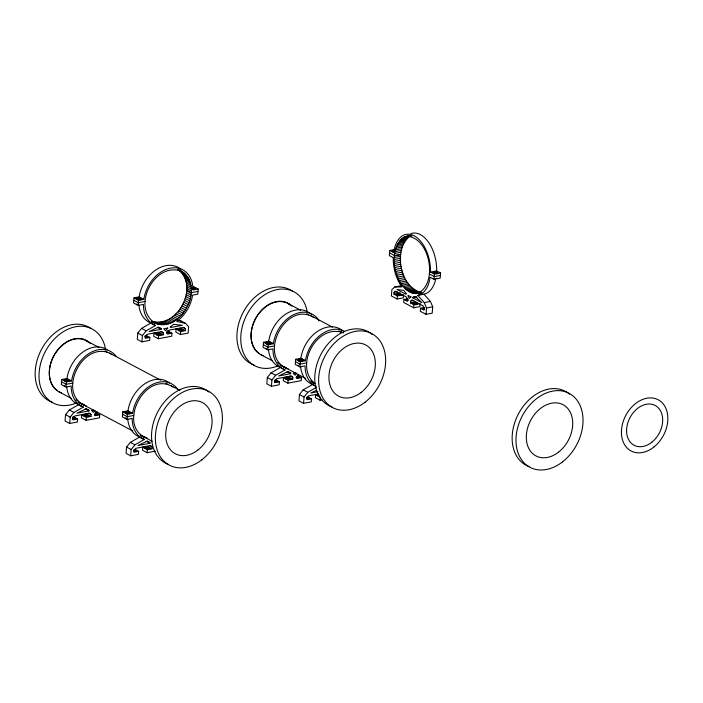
<?xml version="1.0" encoding="UTF-8"?>
<svg xmlns="http://www.w3.org/2000/svg" width="703" height="703" viewBox="0 0 703 703"><rect width="100%" height="100%" fill="white"/><g stroke="black" fill="none" stroke-linecap="round" stroke-linejoin="round"><path stroke-width="1.05" d="M421.51 292.685C394.436 300.278 382.871 241.902 408.425 235.9M415.042 293.661L421.202 292.492C399.515 286.56 392.696 249.583 410.28 235.865L404.12 237.034M417.767 295.365L418.988 295.04A30.897 18.023 79.3 0 0 429.814 279.012L430.095 277.21L434.006 279.284L440.175 278.116L440.579 272.992L434.41 274.161L430.491 272.079L430.517 270.681A30.897 18.023 79.3 0 0 414.339 235.892A30.897 18.023 79.3 0 0 393.952 250.743L393.671 252.553L389.761 250.479L389.357 255.593L393.276 257.676L393.249 259.073A30.897 18.023 79.3 0 0 400.525 284.97L401.888 286.938L394.787 286.956L391.887 289.627L391.386 295.945L397.16 299.003L403.329 297.835L403.566 294.821L397.397 295.989L393.935 294.153L394.075 292.343L395.376 291.147L406.545 297.07L407.555 299.496L407.415 301.306L403.944 299.46L403.707 302.475L413.716 307.791L419.884 306.622L420.122 303.608L413.953 304.777L410.49 302.931L410.631 301.13L411.932 299.935L423.101 305.858L424.111 308.274L423.971 310.085L420.499 308.248L420.262 311.262L426.044 314.32L432.204 313.151L432.705 306.833L430.438 301.42L423.935 294.188L417.767 295.365L424.269 302.589L426.536 308.002L426.044 314.32M440.579 272.992L436.66 270.91L436.677 269.513A30.897 18.023 79.3 0 0 410.947 233.554M178.087 269.513C209.204 282.791 179.986 339.074 151.33 321.139C177.411 328.978 199.459 286.965 178.448 269.785M417.397 293.467C438.874 284.223 429.946 236.419 406.369 236.296M107.208 349.743A30.897 22.742 -62.1 0 0 67.303 376.562L66.978 378.478L61.759 379.462L61.354 384.585L65.977 387.037L71.205 386.044L71.205 387.379A30.897 22.742 -62.1 0 0 81.469 406.272L83.314 407.099L73.938 412.45L70.177 417.143L69.676 423.47L77.383 422.002L77.62 418.988L72.998 416.536M65.977 387.037L66.381 381.914L61.759 379.462M83.314 407.099L78.701 404.647L69.316 410.007L65.555 414.7L65.063 421.018L69.676 423.47M160.6 380.147L109.51 353.055C81.407 341.087 55.906 395.332 86.557 406.079M77.62 418.988L72.998 419.867L73.138 418.057L74.826 415.956L89.72 413.136L91.118 414.647L90.977 416.457L86.355 414.005L81.733 414.884L81.495 417.898L86.118 420.35L99.475 417.819L99.712 414.805L95.09 412.353M86.118 420.35L86.355 417.336L81.733 414.884M88.938 410.244L86.065 408.83L76.908 413.188L88.886 410.921L88.938 410.244L86.161 408.777M96.917 411.773L95.23 413.874L95.09 415.675L99.712 414.805M177.464 389.031A30.897 22.742 -62.1 0 0 152.595 384.4A30.897 22.742 -62.1 0 0 132.937 411.369L132.603 413.285L127.928 410.842L122.761 411.826L122.357 416.941L126.979 419.392L132.208 418.399L132.217 419.735A30.897 22.742 -62.1 0 0 142.472 438.628L144.326 439.454L134.941 444.814L131.18 449.507L130.688 455.825L138.394 454.358L138.632 451.352L134.932 449.384M149.853 337.378L145.231 338.257L145.372 336.447L147.059 334.347L161.954 331.517L163.351 333.037L163.21 334.848L158.588 332.396L153.966 333.266L153.729 336.28L158.351 338.732L171.708 336.201L171.945 333.187L167.323 334.066L167.463 332.255L169.151 330.155L184.045 327.334L185.443 328.846L185.302 330.656L180.68 328.204L176.058 329.083L175.82 332.097L180.443 334.549L188.149 333.081L188.641 326.763L185.513 323.38L176.734 321.464L178.342 320.243A30.897 22.742 -62.1 0 0 192.235 297.026L192.569 295.119L197.789 294.126L198.184 289.003L192.956 289.996L192.956 288.661A30.897 22.742 -62.1 0 0 170.706 268.089A30.897 22.742 -62.1 0 0 144.159 297.404L143.825 299.311L139.159 296.868L133.992 297.852L133.588 302.975L138.201 305.427L143.438 304.434L143.438 305.77A30.897 22.742 -62.1 0 0 153.702 324.663L155.548 325.489L146.171 330.841L142.41 335.533L141.909 341.851L149.616 340.393L149.853 337.378L146.162 335.419M126.979 419.392L127.384 414.269L122.761 411.826M144.326 439.454L139.704 437.011L130.327 442.363L126.566 447.055L126.065 453.373L130.688 455.825M138.201 305.427L138.605 300.304L133.992 297.852M154.625 324.997L150.925 323.037L141.549 328.389L137.788 333.081L137.287 339.4L141.909 341.851M173.052 387.089C144.967 369.189 115.529 427.406 147.568 438.435M181.787 271.472C154.484 260.409 129.985 308.898 155.952 323.591M138.632 451.352L134.009 452.222L134.15 450.421L135.828 448.321L150.732 445.491L152.129 447.011L151.989 448.813L147.366 446.361L142.744 447.24L142.507 450.254L147.129 452.706L155.345 451.15M147.129 452.706L147.358 449.692L142.744 447.24M149.941 442.6L147.068 441.185L137.92 445.544L149.888 443.277L149.941 442.6L147.173 441.132M158.351 338.732L158.588 335.718L153.966 333.266M161.172 328.626L158.298 327.211L149.141 331.579L161.119 329.303L161.172 328.626L158.395 327.159M180.443 334.549L180.68 331.535L176.058 329.083M319.136 320.884A30.897 22.742 -62.1 0 0 294.197 314.434A30.897 22.742 -62.1 0 0 273.678 341.816L273.353 343.732L268.731 341.28L263.511 342.264L263.107 347.387L267.729 349.839L272.957 348.846L272.957 350.182A30.897 22.742 -62.1 0 0 283.221 369.075L285.066 369.901L275.69 375.253L271.929 379.954L271.428 386.272L279.135 384.805L279.372 381.791L275.681 379.831M267.729 349.839L268.133 344.716L263.511 342.264M268.467 349.672A30.897 22.742 -62.1 0 0 278.599 366.623L280.453 367.449L271.068 372.81L267.307 377.502L266.815 383.82L271.428 386.272M313.793 317.536C285.717 299.636 256.279 357.845 288.309 368.882M279.372 381.791L274.75 382.669L274.891 380.859L276.578 378.759L291.473 375.938L292.87 377.449L292.729 379.26L288.107 376.808L283.485 377.687L283.247 380.701L287.87 383.153L301.227 380.622L301.464 377.608L297.764 375.648M287.87 383.153L288.107 380.138L283.485 377.687M290.691 373.047L287.817 371.632L278.66 375.991L290.638 373.724L290.691 373.047L287.922 371.579M344.347 331.227A30.897 22.742 -62.1 0 0 305.805 358.864L305.48 360.771L300.858 358.319L295.638 359.312L295.234 364.435L299.856 366.878L305.084 365.894L305.093 367.221A30.897 22.742 -62.1 0 0 315.348 386.123M299.856 366.878L300.26 361.764L295.638 359.312M300.594 366.711A30.897 22.742 -62.1 0 0 310.735 383.671L312.58 384.497L303.195 389.849L299.443 394.541L298.942 400.859L303.564 403.311L311.271 401.852L311.508 398.838L307.809 396.879M303.564 403.311L304.056 396.993L307.817 392.3L316.262 387.476M343.442 332.932C317.141 322.607 293.415 366.272 314.979 383.653L312.202 382.186M318.389 394.207L315.621 394.726L315.383 397.74L319.997 400.192L322.053 399.805M319.997 400.192L320.234 397.177L315.621 394.726M397.16 299.003L397.397 295.989M412.889 297.931L412.942 297.264L415.385 296.464L421.87 302.694L412.889 297.931L417.002 297.149M413.716 307.791L413.953 304.777M434.006 279.284L434.41 274.161M66.381 381.914L71.601 380.929L71.926 379.014A30.897 22.742 -62.1 0 1 91.592 352.045A30.897 22.742 -62.1 0 1 116.461 356.676M139.212 296.859L139.537 294.952A30.897 22.742 -62.1 0 1 180.724 269.064M127.981 410.833L128.315 408.918A30.897 22.742 -62.1 0 1 169.502 383.038M300.858 358.319L301.192 356.412A30.897 22.742 -62.1 0 1 342.379 330.524M94.975 410.35L93.323 412.406L91.487 410.429L93.508 410.042M296.728 373.152L295.075 375.217L293.239 373.231L295.26 372.845M298.67 374.576L296.982 376.676L296.842 378.486L301.464 377.608M192.262 288.766L194.169 288.986L192.262 288.854M288.951 379.269C289.223 378.442 286.27 378.636 287.465 379.295M87.067 416.536C87.84 415.596 84.105 415.912 85.933 416.554M148.069 448.892C148.887 448.083 145.424 448.11 146.725 448.848M316.288 390.42L310.796 393.03L317.774 391.712M394.119 251.217L393.988 251.683M159.115 334.962C160.486 333.995 155.917 334.373 158.403 334.98M181.207 330.779C182.639 329.971 178.298 329.971 180.249 330.753M408.135 300.093L407.942 300.55M423.935 294.188L425.148 293.872A30.897 18.023 79.3 0 0 435.588 279.697M307.396 398.961L307.738 398.592L306.736 398.311M405.227 236.595L409.339 235.821M409.928 236.217L411.984 235.821M403.047 237.614L409.208 236.445M402.019 238.326L408.179 237.157M401.035 239.161L407.204 237.992M400.112 240.118L406.272 238.95M399.242 241.199L405.403 240.031M398.434 242.403L404.594 241.234M397.687 243.704L403.856 242.535M397.019 245.11L403.179 243.941M396.413 246.612L402.582 245.444M395.894 248.203L402.054 247.034M389.761 250.479L394.893 249.503M395.446 249.881L401.606 248.704M138.605 300.304L143.825 299.311M395.077 251.621L401.237 250.453M394.787 253.431L400.956 252.263M145.099 301.446L138.421 302.712L133.798 300.26M198 291.411L191.321 292.676L186.699 290.234M400.736 254.372L394.576 255.541L389.567 252.887M394.55 255.839L400.719 254.671M394.445 257.5L400.613 256.331M394.418 259.451L400.578 258.282M394.471 261.419L400.631 260.251M394.603 263.414L400.772 262.245M394.822 265.409L400.991 264.24M395.13 267.404L401.29 266.235M395.517 269.39L401.677 268.221M395.982 271.349L402.142 270.18M396.527 273.282L402.687 272.114M397.142 275.181L403.302 274.012M397.828 277.026L403.997 275.857M430.491 272.079L436.66 270.91M398.592 278.81L404.752 277.641M399.409 280.523L405.578 279.355M400.297 282.167L406.457 280.998M440.386 275.4L434.226 276.569L429.217 273.915M401.237 283.722L407.397 282.553M402.221 285.19L408.39 284.021M394.787 286.956L400.947 285.787M403.267 286.56L409.427 285.392M404.33 287.799L410.49 286.631M158.588 335.718L163.21 334.848M180.68 331.535L185.302 330.656M405.464 288.977L411.624 287.808M394.075 292.343L397.16 291.763M406.606 290.014L412.775 288.845M407.784 290.928L413.944 289.759M393.935 294.153L400.104 292.984M408.979 291.719L415.139 290.55M410.183 292.378L416.352 291.209M411.404 292.905L417.564 291.736M412.617 293.292L418.786 292.123M413.839 293.546L419.999 292.378M419.647 292.72L421.703 292.325M416.229 293.634L421.624 292.58M412.942 297.264L416.027 296.675M403.944 299.46L407.028 298.88M410.631 301.13L413.716 300.541M410.49 302.931L415.631 301.965M424.269 302.589L430.438 301.42M420.499 308.248L424.612 307.466M426.536 308.002L432.705 306.833M268.133 344.716L273.353 343.732M72.866 383.056L66.187 384.33L61.565 381.878M274.618 345.858L267.94 347.133L263.317 344.681M300.26 361.764L305.48 360.771L300.805 358.328M306.745 362.906L300.067 364.172L295.453 361.72M86.355 417.336L90.977 416.457M288.107 380.138L292.729 379.26M127.384 414.269L132.603 413.285M133.869 415.42L127.19 416.686L122.577 414.234M318.283 393.988L308.705 395.807L307.026 397.907L306.877 399.708L311.508 398.838M147.358 449.692L151.989 448.813M166.848 332.677L168.237 333.09L166.963 333.301M296.367 377.089L297.756 377.511L296.262 377.66M94.615 414.287L96.003 414.708L94.51 414.858M145.284 337.528L146.145 337.229L145.09 336.851M415.192 304.197C417.898 304.25 413.856 302.773 414.533 304.039M274.609 381.272L275.655 381.729L274.548 381.931M72.857 418.47L73.903 418.926L72.796 419.129M133.86 450.825L134.914 451.194L133.807 451.484M177.973 320.287L180.899 320.928L185.513 323.38M150.925 323.037L149.08 322.211A30.897 22.742 -62.1 0 1 138.948 305.251M312.984 382.599L314.39 383.1M139.704 437.011L137.858 436.185A30.897 22.742 -62.1 0 1 127.718 419.225M78.288 404.497L76.847 403.821A30.897 22.742 -62.1 0 1 66.715 386.87M288.133 303.582L300.647 310.225M311.227 315.84L332.405 327.071M340.243 331.315L342.089 332.299M306.71 313.766L308.555 314.751M338.837 330.814L340.683 331.79M177.666 269.372L183.07 272.237M179.652 270.664L184.274 273.115M180.785 271.666L185.407 274.108M181.831 272.773L186.453 275.224M182.789 273.985L187.411 276.437M183.65 275.304L188.272 277.755M184.414 276.71L189.037 279.161M185.082 278.212L189.705 280.664M185.645 279.785L190.258 282.237M186.093 281.437L190.715 283.889M193.571 286.552L198.184 289.003M186.436 283.151L191.058 285.603M186.664 284.917L191.286 287.369M186.787 286.736L191.409 289.188M186.796 288.59L191.409 291.042M186.673 290.532L191.295 292.984M186.664 290.778L191.278 293.23M186.444 292.685L191.058 295.128M186.11 294.601L190.733 297.044M185.671 296.517L190.293 298.968M273.3 343.741L268.678 341.289L269.056 339.364A30.897 22.742 -62.1 0 1 287.035 313.318A30.897 22.742 -62.1 0 1 311.455 314.549M185.117 298.424L189.74 300.875M184.467 300.313L189.089 302.765M183.711 302.185L188.334 304.627M182.859 304.012L187.481 306.464M181.91 305.796L186.532 308.248M180.873 307.527L185.495 309.979M179.748 309.206L184.371 311.649M277.615 362.643L279.46 363.627M286.464 367.906L282.263 366.061L305.656 378.451M310.788 380.798L312.642 381.773M178.553 310.805L183.167 313.257M260.409 354.453L271.964 360.586M279.794 364.752L281.639 365.727M311.921 381.791L313.766 382.775M280.998 365.63L285.471 368.003M177.279 312.325L181.901 314.777M279.768 367.177L285.066 369.901M311.895 384.216L316.28 386.457M286.938 371.764L290.638 373.724M175.935 313.766L180.557 316.218M290.102 375.982L292.87 377.449M174.537 315.12L179.16 317.563M173.079 316.368L177.701 318.819M171.585 317.51L176.207 319.962M170.047 318.547L174.66 320.999M271.068 372.81L275.69 375.253M303.195 389.849L307.817 392.3M168.474 319.461L173.096 321.912M182.675 327.378L185.443 328.846M166.875 320.26L171.497 322.712M165.267 320.937L169.889 323.389M163.65 321.491L168.272 323.942M267.307 377.502L271.929 379.954M299.443 394.541L304.056 396.993M162.024 321.912L166.646 324.364M160.416 322.202L165.038 324.654M158.816 322.352L163.439 324.804M157.244 322.378L161.866 324.83M155.706 322.264L160.319 324.716M154.168 322.018L158.79 324.461M152.736 321.64L157.358 324.092M151.83 321.482L154.607 322.949M167.323 330.735L171.945 333.187M150.249 322.756L154.862 325.208M157.419 327.343L161.119 329.303M160.583 331.57L163.351 333.037M141.549 328.389L146.171 330.841M137.788 333.081L142.41 335.533M86.381 340.779L98.912 347.431M171.207 385.771L179.88 390.376M104.958 350.964L106.803 351.948M165.961 383.32L167.806 384.304M66.926 378.486L71.601 380.929M75.862 399.84L77.708 400.824M81.943 403.627L84.712 405.095M145.714 437.459L141.514 435.614L152.164 441.247M58.657 391.65L71.188 398.302M78.042 401.949L132.885 431.018M79.246 402.828L83.719 405.2M140.249 435.183L144.73 437.556M78.015 404.374L82.629 406.826M139.018 436.73L143.64 439.182M85.186 408.961L88.886 410.921M146.198 441.317L149.888 443.277M88.35 413.179L91.118 414.647M149.352 445.535L152.129 447.011M69.316 410.007L73.938 412.45M130.327 442.363L134.941 444.814M65.555 414.7L70.177 417.143M126.566 447.055L131.18 449.507M109.554 353.091L112.041 354.725M180.899 320.928L182.147 322.282M61.389 392.854A28.972 21.318 -62.1 0 1 53.894 355.841A28.972 21.318 -62.1 0 1 88.833 342.475M52.286 402.248A41.846 30.791 -62.1 0 1 41.301 349.778A41.846 30.791 -62.1 0 1 90.801 328.468M76.46 402.924A41.846 30.791 -62.1 0 1 39.386 381.544A41.846 30.791 -62.1 0 1 66.293 330.015A41.846 30.791 -62.1 0 1 105.239 347.8M57.215 390.446A28.972 21.318 -62.1 0 1 56.196 351.851A28.972 21.318 -62.1 0 1 90.125 343.372M168.65 464.507A41.846 30.791 -62.1 0 1 158.368 410.754A41.846 30.791 -62.1 0 1 208.87 392.063M95.239 413.25A2.267 0.782 4.5 0 1 97.304 414.322A2.267 0.782 4.5 0 1 94.36 414.7M72.778 417.415A2.267 0.782 4.5 0 1 75.256 418.382A2.267 0.782 4.5 0 1 72.637 418.953M64.94 385.868A2.267 0.782 4.5 0 1 64.193 385.508M64.351 380.569A2.267 0.782 4.5 0 1 67.391 380.13A2.267 0.782 4.5 0 1 68.446 381.386M65.291 381.351A2.267 0.782 4.5 0 1 64.861 381.175M95.195 413.847A2.267 0.782 4.5 0 1 96.917 415.183M84.501 416.615A2.267 0.782 4.5 0 1 85.748 415.482A2.267 0.782 4.5 0 1 88.543 416.536M72.725 418.013A2.267 0.782 4.5 0 1 75.01 419.269M133.781 449.771A2.267 0.782 4.5 0 1 136.268 450.746A2.267 0.782 4.5 0 1 133.64 451.308M125.942 418.223A2.267 0.782 4.5 0 1 125.196 417.863M125.362 412.933A2.267 0.782 4.5 0 1 128.394 412.485A2.267 0.782 4.5 0 1 129.449 413.742M126.303 413.707A2.267 0.782 4.5 0 1 125.556 413.338M145.24 448.18A2.267 0.782 4.5 0 1 147.929 447.925A2.267 0.782 4.5 0 1 149.554 448.901M133.737 450.368A2.267 0.782 4.5 0 1 136.022 451.625M296.991 376.052A2.267 0.782 4.5 0 1 299.056 377.124A2.267 0.782 4.5 0 1 296.112 377.511M274.53 380.218A2.267 0.782 4.5 0 1 277.008 381.184A2.267 0.782 4.5 0 1 274.39 381.755M266.692 348.67A2.267 0.782 4.5 0 1 265.945 348.31M267.043 344.154A2.267 0.782 4.5 0 1 266.516 343.029A2.267 0.782 4.5 0 1 269.662 343.064A2.267 0.782 4.5 0 1 270.198 344.189M296.947 376.65A2.267 0.782 4.5 0 1 298.933 377.819M285.963 379.225A2.267 0.782 4.5 0 1 287.791 378.284A2.267 0.782 4.5 0 1 290.295 379.339M274.478 380.815A2.267 0.782 4.5 0 1 276.762 382.072M319.355 396.176A2.267 0.782 4.5 0 1 318.89 394.796M306.657 397.257A2.267 0.782 4.5 0 1 309.127 398.126A2.267 0.782 4.5 0 1 307.106 398.838M298.388 365.542A2.267 0.782 4.5 0 1 297.905 365.138M298.371 360.226A2.267 0.782 4.5 0 1 301.271 359.971A2.267 0.782 4.5 0 1 302.598 361.07M298.74 361.026A2.267 0.782 4.5 0 1 298.432 360.832M317.949 396.053A2.267 0.782 4.5 0 1 318.415 395.517M306.613 397.863A2.267 0.782 4.5 0 1 309.065 398.935M166.883 331.605A2.267 0.782 4.5 0 1 169.572 332.51A2.267 0.782 4.5 0 1 167.173 333.169M145.011 335.797A2.267 0.782 4.5 0 1 147.481 336.667A2.267 0.782 4.5 0 1 145.459 337.378M137.691 304.381A2.267 0.782 4.5 0 1 136.733 304.083M140.952 299.61A2.267 0.782 4.5 0 1 140.275 299.891M138.043 299.865A2.267 0.782 4.5 0 1 137.524 299.733M136.61 299.162A2.267 0.782 4.5 0 1 138.465 298.388A2.267 0.782 4.5 0 1 141.057 299.214M192.42 287.492A2.267 0.782 4.5 0 1 195.522 288.441A2.267 0.782 4.5 0 1 192.376 288.933M192.376 288.098A2.267 0.782 4.5 0 1 194.828 288.441A2.267 0.782 4.5 0 1 195.293 289.328M178.826 330.814A2.267 0.782 4.5 0 1 180.073 329.681A2.267 0.782 4.5 0 1 182.868 330.735M166.839 332.211A2.267 0.782 4.5 0 1 169.151 332.704A2.267 0.782 4.5 0 1 169.151 333.565M156.734 335.006A2.267 0.782 4.5 0 1 156.444 334.804M156.461 334.206A2.267 0.782 4.5 0 1 159.15 333.951A2.267 0.782 4.5 0 1 160.776 334.927M147.243 337.66A2.267 0.782 4.5 0 1 146.936 337.809M144.959 336.403A2.267 0.782 4.5 0 1 147.296 337.062M393.988 251.595A2.267 0.782 4.5 0 1 392.573 250.593A2.267 0.782 4.5 0 1 394.989 250.154M437.204 278.107A2.267 0.782 4.5 0 1 435.974 278.441M424.427 309.232A2.267 0.782 4.5 0 1 423.057 308.415A2.267 0.782 4.5 0 1 424.48 307.8M407.872 300.453A2.267 0.782 4.5 0 1 406.501 299.636A2.267 0.782 4.5 0 1 407.925 299.012M393.416 252.061A2.267 0.782 4.5 0 1 392.678 251.7M392.485 251.287A2.267 0.782 4.5 0 1 393.794 250.743M437.565 273.59A2.267 0.782 4.5 0 1 436.844 273.854M434.603 273.792A2.267 0.782 4.5 0 1 434.094 273.652M433.241 273.072A2.267 0.782 4.5 0 1 435.219 272.342A2.267 0.782 4.5 0 1 437.732 273.203M423.03 308.916A2.267 0.782 4.5 0 1 424.427 308.397M416.747 304.566A2.267 0.782 4.5 0 1 415.104 304.645M413.232 304.074A2.267 0.782 4.5 0 1 414.823 303.081A2.267 0.782 4.5 0 1 417.512 304.083M406.615 300.55A2.267 0.782 4.5 0 1 407.872 299.619M396.474 294.812A2.267 0.782 4.5 0 1 399.357 294.39A2.267 0.782 4.5 0 1 400.763 295.559M397.274 295.594A2.267 0.782 4.5 0 1 396.87 295.418M263.142 355.656A28.972 21.318 -62.1 0 1 255.646 318.644A28.972 21.318 -62.1 0 1 290.585 305.278M254.038 365.05A41.846 30.791 -62.1 0 1 243.053 312.58A41.846 30.791 -62.1 0 1 292.553 291.27M278.212 365.727A41.846 30.791 -62.1 0 1 241.138 344.347A41.846 30.791 -62.1 0 1 268.045 292.817A41.846 30.791 -62.1 0 1 306.991 310.603M258.968 353.249A28.972 21.318 -62.1 0 1 257.948 314.654A28.972 21.318 -62.1 0 1 291.877 306.174M331.904 406.888A41.846 30.791 -62.1 0 1 321.614 353.134A41.846 30.791 -62.1 0 1 372.124 334.443M529.262 466.625A41.846 30.791 -62.1 0 1 518.981 412.872A41.846 30.791 -62.1 0 1 569.492 394.19M434.533 273.028L436.44 273.247L434.533 273.028M170.416 326.877L170.363 327.554L182.349 325.278L173.615 324.303L170.416 326.877M406.018 293.582L405.965 294.258L396.984 289.495L403.9 290.383L406.018 293.582M397.749 294.97L399.656 295.207L397.749 294.97M65.704 380.622L67.558 380.903L65.704 380.622M137.929 299.012L139.792 299.285L137.929 299.012M126.707 412.977L128.57 413.259L126.707 412.977M267.456 343.424L269.311 343.705L267.456 343.424M299.583 360.472L301.446 360.744L299.583 360.472M167.762 328.046L165.556 330.797L163.72 328.811L167.762 328.046M410.939 296.894L409.243 298.459L407.916 295.286L410.939 296.894M651.795 442.249A22.531 16.582 -62.1 0 0 655.424 405.587A22.531 16.582 -62.1 0 0 626.707 428.268A22.531 16.582 -62.1 0 0 651.795 442.249M653.843 447.073A28.972 21.318 -62.1 0 0 658.5 399.928A28.972 21.318 -62.1 0 0 621.584 429.094A28.972 21.318 -62.1 0 0 653.843 447.073M201.849 459.797A41.846 30.791 -62.1 0 0 209.204 391.606A41.846 30.791 -62.1 0 0 155.635 433.145A41.846 30.791 -62.1 0 0 201.849 459.797M197.868 450.069A28.972 21.318 -62.1 0 0 202.956 402.863A28.972 21.318 -62.1 0 0 165.873 431.616A28.972 21.318 -62.1 0 0 197.868 450.069M65.344 380.745A2.267 0.782 4.5 0 0 68.894 380.428A2.267 0.782 4.5 0 0 65.713 379.427A2.267 0.782 4.5 0 0 65.344 380.745M84.966 416.185A2.267 0.782 4.5 0 0 88.596 415.939A2.267 0.782 4.5 0 0 85.52 414.893A2.267 0.782 4.5 0 0 84.966 416.185M126.347 413.1A2.267 0.782 4.5 0 0 129.906 412.784A2.267 0.782 4.5 0 0 126.716 411.782A2.267 0.782 4.5 0 0 126.347 413.1M145.969 448.549A2.267 0.782 4.5 0 0 149.598 448.294A2.267 0.782 4.5 0 0 146.523 447.249A2.267 0.782 4.5 0 0 145.969 448.549M267.096 343.547A2.267 0.782 4.5 0 0 270.646 343.231A2.267 0.782 4.5 0 0 267.465 342.229A2.267 0.782 4.5 0 0 267.096 343.547M286.719 378.987A2.267 0.782 4.5 0 0 290.348 378.741A2.267 0.782 4.5 0 0 287.272 377.696A2.267 0.782 4.5 0 0 286.719 378.987M299.223 360.586A2.267 0.782 4.5 0 0 302.782 360.279A2.267 0.782 4.5 0 0 299.592 359.268A2.267 0.782 4.5 0 0 299.223 360.586M137.568 299.126A2.267 0.782 4.5 0 0 141.127 298.819A2.267 0.782 4.5 0 0 137.946 297.808A2.267 0.782 4.5 0 0 137.568 299.126M179.283 330.384A2.267 0.782 4.5 0 0 182.912 330.138A2.267 0.782 4.5 0 0 179.836 329.083A2.267 0.782 4.5 0 0 179.283 330.384M157.191 334.575A2.267 0.782 4.5 0 0 160.82 334.32A2.267 0.782 4.5 0 0 157.744 333.275A2.267 0.782 4.5 0 0 157.191 334.575M414.049 303.828A2.267 0.782 4.5 0 0 417.556 303.476A2.267 0.782 4.5 0 0 414.313 302.501A2.267 0.782 4.5 0 0 414.049 303.828M397.318 294.996A2.267 0.782 4.5 0 0 400.982 294.768A2.267 0.782 4.5 0 0 397.951 293.705A2.267 0.782 4.5 0 0 397.318 294.996M434.138 273.054A2.267 0.782 4.5 0 0 437.767 272.799A2.267 0.782 4.5 0 0 434.691 271.753A2.267 0.782 4.5 0 0 434.138 273.054M365.103 402.186A41.846 30.791 -62.1 0 0 372.458 333.995A41.846 30.791 -62.1 0 0 318.89 375.525A41.846 30.791 -62.1 0 0 365.103 402.186M361.114 392.459A28.972 21.318 -62.1 0 0 366.21 345.243A28.972 21.318 -62.1 0 0 329.118 374.005A28.972 21.318 -62.1 0 0 361.114 392.459M562.47 461.924A41.846 30.791 -62.1 0 0 569.825 393.733A41.846 30.791 -62.1 0 0 516.248 435.262A41.846 30.791 -62.1 0 0 562.47 461.924M558.481 452.196A28.972 21.318 -62.1 0 0 563.578 404.981A28.972 21.318 -62.1 0 0 526.485 433.742A28.972 21.318 -62.1 0 0 558.481 452.196"/></g></svg>
